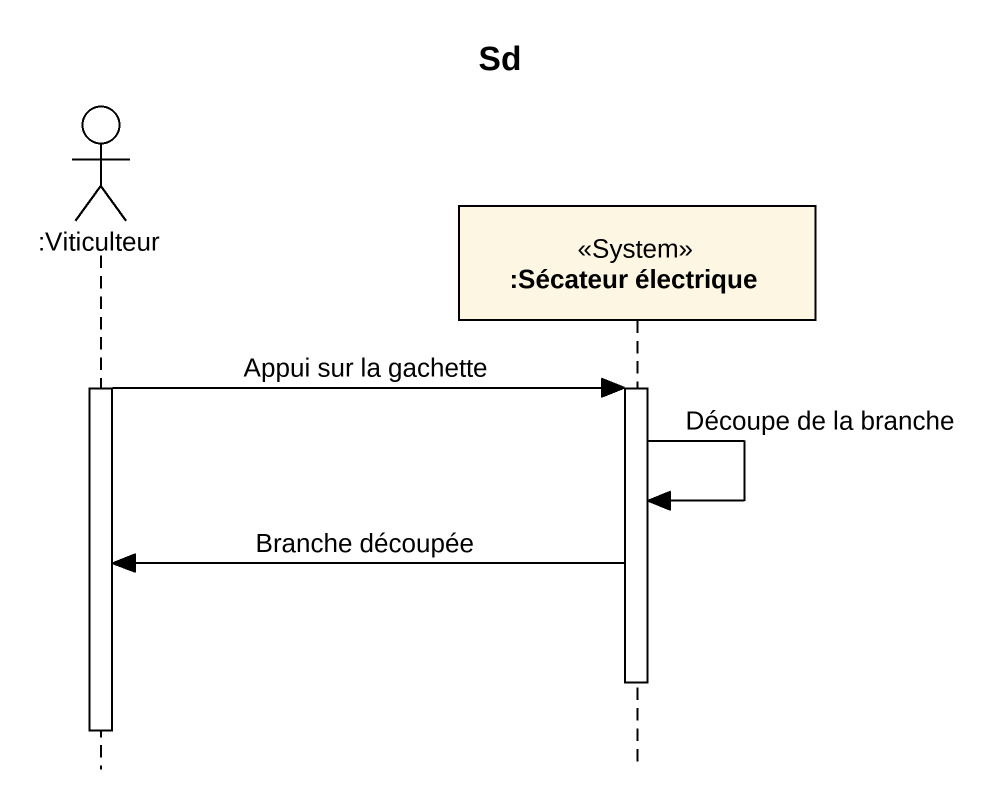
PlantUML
@startuml
title Sd
hide footbox
actor ":Viticulteur" as Viticulteur
participant ":Sécateur électrique" as Sécateur_électrique <<System>>

activate Viticulteur
Viticulteur -> Sécateur_électrique : Appui sur la gachette
activate Sécateur_électrique
Sécateur_électrique -> Sécateur_électrique : Découpe de la branche
Sécateur_électrique -> Viticulteur : Branche découpée
deactivate Sécateur_électrique
deactivate Viticulteur
@enduml
